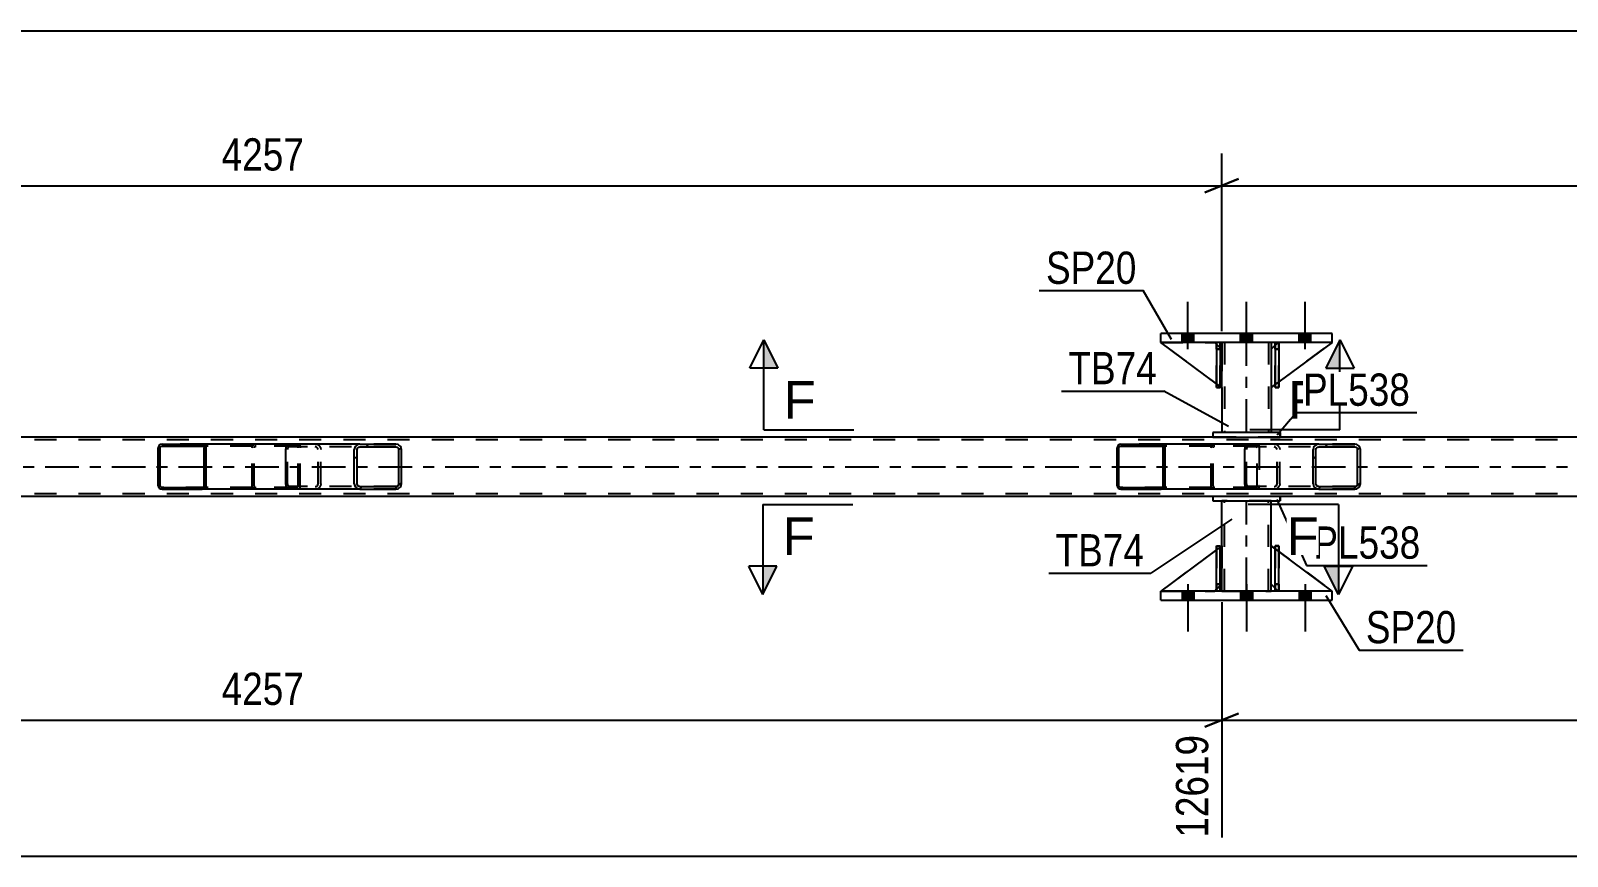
# Model space of a CAD drawing. Header units: millimetres. Extents: x 0 to 1775, y 0 to 560.
# Drawn here: x 1484.5 to 1621, y 156.7 to 230 of the extents above; entities that cross this region are included whole.
import ezdxf

# ---------------------------------------------------------------- set-up
doc = ezdxf.new("R2010")
doc.units = ezdxf.units.MM
doc.linetypes.add('DXK_LINE_DOT2', pattern=[3.9198, 1.9599, -1.9599])
doc.linetypes.add('DXK_LINE_DOT3', pattern=[5.9187, 2.979, -0.9799, 0.9799, -0.9799])
doc.styles.add('Arial', font='ARIAL.TTF', dxfattribs={"height": 0.2})
doc.styles.add('Arial Narrow', font='ARIALN.TTF', dxfattribs={"height": 0.2})

# ---------------------------------------------------------------- blocks, each defined once
blk = doc.blocks.new('Part-814185345-5215 - 5076')
at = {"color": 2, "linetype": 'Continuous'}
for p, q in [((1594.68, 180.82), (1594.68, 184.22)), ((1595.03, 183.96), (1594.68, 184.22)), ((1600.08, 180.22), (1595.35, 183.72)), ((1595.03, 180.47), (1594.68, 180.82))]:
    blk.add_line(p, q, dxfattribs=at)
at = {"color": 7, "linetype": 'DXK_LINE_DOT2'}
for p, q in [((1595.35, 183.72), (1595.03, 183.96)), ((1595.28, 180.22), (1595.03, 180.47)), ((1600.08, 180.22), (1595.28, 180.22)), ((1600.08, 180.22), (1600.08, 180.22)), ((1600.08, 180.22), (1600.08, 180.22))]:
    blk.add_line(p, q, dxfattribs=at)
blk = doc.blocks.new('Part-814185345-5119 - 5076')
at = {"color": 2, "linetype": 'Continuous'}
for p, q in [((1590.28, 202.3), (1590.28, 201.7)), ((1594.68, 202.3), (1594.68, 201.7)), ((1590.28, 198.3), (1590.28, 194.3)), ((1594.68, 198.3), (1594.68, 194.3))]:
    blk.add_line(p, q, dxfattribs=at)
at = {"color": 7, "linetype": 'DXK_LINE_DOT2'}
for p, q in [((1594.68, 202.3), (1590.28, 202.3)), ((1590.52, 202.3), (1590.52, 194.3)), ((1594.44, 202.3), (1594.44, 194.3)), ((1590.28, 201.7), (1590.28, 198.3)), ((1594.68, 201.7), (1594.68, 198.3)), ((1594.68, 194.3), (1590.28, 194.3))]:
    blk.add_line(p, q, dxfattribs=at)
at = {"color": 7, "linetype": 'DXK_LINE_DOT3'}
blk.add_line((1592.48, 194.3), (1592.48, 202.3), dxfattribs=at)
blk = doc.blocks.new('Part-814185345-5225 - 5076')
at = {"color": 2, "linetype": 'Continuous'}
for p, q in [((1584.88, 202.3), (1584.88, 203.1)), ((1600.08, 203.1), (1584.88, 203.1)), ((1600.08, 202.3), (1584.88, 202.3)), ((1600.08, 202.3), (1600.08, 203.1))]:
    blk.add_line(p, q, dxfattribs=at)
at = {"color": 7, "linetype": 'DXK_LINE_DOT2'}
for p, q in [((1584.88, 202.3), (1584.88, 203.1)), ((1600.08, 202.3), (1600.08, 203.1))]:
    blk.add_line(p, q, dxfattribs=at)
blk = doc.blocks.new('Part-814185345-5233 - 5076')
at = {"color": 2, "linetype": 'Continuous'}
for p, q in [((1595.35, 202.3), (1595.03, 202.3)), ((1595.03, 202.3), (1595.03, 198.3)), ((1595.35, 202.3), (1595.35, 202.3)), ((1595.35, 202.3), (1595.35, 198.3)), ((1595.35, 198.3), (1595.03, 198.3))]:
    blk.add_line(p, q, dxfattribs=at)
at = {"color": 7, "linetype": 'DXK_LINE_DOT2'}
for p, q in [((1595.03, 201.7), (1595.03, 202.3)), ((1595.35, 201.7), (1595.35, 202.3)), ((1595.35, 202.3), (1595.35, 202.3)), ((1595.35, 201.7), (1595.03, 201.7)), ((1595.03, 201.7), (1595.03, 198.3)), ((1595.35, 198.3), (1595.35, 201.7))]:
    blk.add_line(p, q, dxfattribs=at)
blk = doc.blocks.new('Part-814185345-5179 - 5076')
at = {"linetype": 'Continuous'}
h = blk.add_hatch(dxfattribs=at)
h.set_pattern_fill('', scale=0.7, style=0, pattern_type=0)
h.set_pattern_definition([(45, (1602.5527, 192.9664), (-1.57154, 1.57154), [])])
h.paths.add_polyline_path([(1602.59, 192.78), (1602.55, 192.97), (1602.44, 193.12), (1602.28, 193.23), (1602.09, 193.26), (1598.9, 193.26), (1598.71, 193.23), (1598.55, 193.12), (1598.44, 192.97), (1598.4, 192.78), (1598.4, 189.74), (1598.44, 189.56), (1598.55, 189.4), (1598.71, 189.3), (1598.9, 189.26), (1602.09, 189.26), (1602.28, 189.3), (1602.44, 189.4), (1602.55, 189.56), (1602.59, 189.74)])
h.paths.add_polyline_path([(1602.32, 189.65), (1602.27, 189.57), (1602.18, 189.52), (1602.09, 189.5), (1598.9, 189.5), (1598.81, 189.52), (1598.73, 189.57), (1598.67, 189.65), (1598.65, 189.74), (1598.65, 192.78), (1598.67, 192.87), (1598.73, 192.95), (1598.81, 193), (1598.9, 193.02), (1602.09, 193.02), (1602.18, 193), (1602.27, 192.95), (1602.32, 192.87), (1602.34, 192.78), (1602.34, 189.74)])
at = {"color": 2, "linetype": 'Continuous'}
for p, q in [((1592.33, 192.78), (1592.35, 192.97)), ((1592.33, 189.74), (1592.33, 192.78)), ((1592.35, 192.97), (1592.41, 193.12)), ((1592.41, 193.12), (1592.5, 193.23)), ((1592.5, 193.23), (1592.6, 193.26)), ((1598.9, 193.26), (1592.6, 193.26)), ((1598.44, 192.97), (1598.4, 192.78)), ((1598.4, 189.74), (1598.4, 192.78)), ((1598.65, 192.78), (1598.67, 192.87)), ((1598.65, 189.74), (1598.65, 192.78)), ((1598.67, 192.87), (1598.73, 192.95)), ((1598.9, 193.26), (1598.71, 193.23)), ((1598.73, 192.95), (1598.81, 193)), ((1598.81, 193), (1598.9, 193.02)), ((1598.9, 193.26), (1602.09, 193.26)), ((1598.9, 193.02), (1602.09, 193.02)), ((1602.28, 193.23), (1602.09, 193.26)), ((1602.09, 193.02), (1602.18, 193)), ((1602.18, 193), (1602.27, 192.95)), ((1602.27, 192.95), (1602.32, 192.87)), ((1602.32, 192.87), (1602.34, 192.78)), ((1602.34, 189.74), (1602.34, 192.78)), ((1602.59, 192.78), (1602.55, 192.97)), ((1602.59, 189.74), (1602.59, 192.78)), ((1592.35, 189.56), (1592.33, 189.74)), ((1598.4, 189.74), (1598.44, 189.56)), ((1598.67, 189.65), (1598.65, 189.74)), ((1598.73, 189.57), (1598.67, 189.65)), ((1602.32, 189.65), (1602.27, 189.57)), ((1602.34, 189.74), (1602.32, 189.65)), ((1602.55, 189.56), (1602.59, 189.74)), ((1592.41, 189.4), (1592.35, 189.56)), ((1592.5, 189.3), (1592.41, 189.4)), ((1592.6, 189.26), (1592.5, 189.3)), ((1598.9, 189.26), (1592.6, 189.26)), ((1598.71, 189.3), (1598.9, 189.26)), ((1598.81, 189.52), (1598.73, 189.57)), ((1598.9, 189.5), (1598.81, 189.52)), ((1598.9, 189.5), (1602.09, 189.5)), ((1598.9, 189.26), (1602.09, 189.26)), ((1602.18, 189.52), (1602.09, 189.5)), ((1602.09, 189.26), (1602.28, 189.3)), ((1602.27, 189.57), (1602.18, 189.52))]:
    blk.add_line(p, q, dxfattribs=at)
at = {"color": 7, "linetype": 'DXK_LINE_DOT2'}
for p, q in [((1592.48, 192.87), (1592.47, 192.78)), ((1592.47, 189.74), (1592.47, 192.78)), ((1592.51, 192.95), (1592.48, 192.87)), ((1592.55, 193), (1592.51, 192.95)), ((1592.6, 193.02), (1592.55, 193)), ((1602.09, 193.02), (1592.6, 193.02)), ((1593.6, 193.02), (1593.6, 193.26)), ((1594.94, 193.26), (1595.13, 193.23)), ((1595.03, 193), (1594.94, 193.02)), ((1595.12, 192.95), (1595.03, 193)), ((1595.17, 192.87), (1595.12, 192.95)), ((1595.19, 192.78), (1595.17, 192.87)), ((1595.19, 189.74), (1595.19, 192.78)), ((1595.4, 192.97), (1595.44, 192.78)), ((1595.44, 189.74), (1595.44, 192.78)), ((1602.09, 193.26), (1598.9, 193.26)), ((1592.47, 189.74), (1592.48, 189.65)), ((1592.48, 189.65), (1592.51, 189.57)), ((1595.12, 189.57), (1595.17, 189.65)), ((1595.17, 189.65), (1595.19, 189.74)), ((1595.44, 189.74), (1595.4, 189.56)), ((1592.51, 189.57), (1592.55, 189.52)), ((1592.55, 189.52), (1592.6, 189.5)), ((1602.09, 189.5), (1592.6, 189.5)), ((1593.6, 189.26), (1593.6, 189.5)), ((1594.94, 189.5), (1595.03, 189.52)), ((1595.13, 189.3), (1594.94, 189.26)), ((1595.03, 189.52), (1595.12, 189.57)), ((1602.09, 189.26), (1598.9, 189.26))]:
    blk.add_line(p, q, dxfattribs=at)
for centre, start, end in [((1594.95, 192.77), 23.8494, 68.8059), ((1594.95, 189.76), 291.1941, 336.1506)]:
    blk.add_arc(centre, 0.492, start, end, dxfattribs=at)
at = {"color": 2, "linetype": 'Continuous'}
for centre, start, end in [((1598.89, 192.77), 111.1941, 156.1506), ((1602.1, 192.77), 23.8494, 68.8059), ((1598.89, 189.76), 203.8494, 248.8059), ((1602.1, 189.76), 291.1941, 336.1506)]:
    blk.add_arc(centre, 0.492, start, end, dxfattribs=at)
blk = doc.blocks.new('Part-814185345-5246 - 5076')
at = {"color": 2, "linetype": 'Continuous'}
for p, q in [((1589.48, 193.9), (1425.21, 193.9)), ((1686.73, 193.9), (1595.48, 193.9)), ((1589.48, 188.62), (1425.21, 188.62)), ((1686.73, 188.62), (1595.48, 188.62))]:
    blk.add_line(p, q, dxfattribs=at)
at = {"color": 7, "linetype": 'DXK_LINE_DOT2'}
for p, q in [((1595.48, 193.9), (1589.48, 193.9)), ((1686.73, 193.66), (1112.95, 193.66)), ((1686.73, 188.86), (1112.95, 188.86)), ((1595.48, 188.62), (1589.48, 188.62))]:
    blk.add_line(p, q, dxfattribs=at)
at = {"color": 7, "linetype": 'DXK_LINE_DOT3'}
blk.add_line((1112.95, 191.26), (1686.73, 191.26), dxfattribs=at)
blk = doc.blocks.new('Part-814185345-5202 - 5076')
at = {"color": 7, "linetype": 'DXK_LINE_DOT2'}
for p, q in [((1595.28, 202.3), (1594.68, 201.7)), ((1594.68, 198.3), (1600.08, 202.3)), ((1600.08, 202.3), (1595.28, 202.3)), ((1594.68, 201.7), (1594.68, 198.3))]:
    blk.add_line(p, q, dxfattribs=at)
blk = doc.blocks.new('Part-814185345-5205 - 5076')
at = {"color": 2, "linetype": 'Continuous'}
for p, q in [((1595.03, 202.06), (1594.68, 201.7)), ((1600.08, 202.3), (1595.35, 198.8)), ((1594.68, 201.7), (1594.68, 198.3)), ((1595.03, 198.56), (1594.68, 198.3))]:
    blk.add_line(p, q, dxfattribs=at)
at = {"color": 7, "linetype": 'DXK_LINE_DOT2'}
for p, q in [((1595.28, 202.3), (1595.03, 202.06)), ((1600.08, 202.3), (1595.28, 202.3)), ((1595.35, 198.8), (1595.03, 198.56))]:
    blk.add_line(p, q, dxfattribs=at)
blk = doc.blocks.new('Part-814185345-5207 - 5076')
at = {"linetype": 'Continuous'}
h = blk.add_hatch(dxfattribs=at)
h.set_pattern_fill('', scale=0.7, style=0, pattern_type=0)
h.set_pattern_definition([(45, (1517.4185, 192.9664), (-1.57154, 1.57154), [])])
h.paths.add_polyline_path([(1517.46, 192.78), (1517.42, 192.97), (1517.31, 193.12), (1517.15, 193.23), (1516.95, 193.26), (1513.77, 193.26), (1513.58, 193.23), (1513.41, 193.12), (1513.31, 192.97), (1513.27, 192.78), (1513.27, 189.74), (1513.31, 189.56), (1513.41, 189.4), (1513.58, 189.3), (1513.77, 189.26), (1516.95, 189.26), (1517.15, 189.3), (1517.31, 189.4), (1517.42, 189.56), (1517.46, 189.74)])
h.paths.add_polyline_path([(1517.19, 189.65), (1517.13, 189.57), (1517.05, 189.52), (1516.95, 189.5), (1513.77, 189.5), (1513.67, 189.52), (1513.59, 189.57), (1513.54, 189.65), (1513.52, 189.74), (1513.52, 192.78), (1513.54, 192.87), (1513.59, 192.95), (1513.67, 193), (1513.77, 193.02), (1516.95, 193.02), (1517.05, 193), (1517.13, 192.95), (1517.19, 192.87), (1517.21, 192.78), (1517.21, 189.74)])
at = {"color": 2, "linetype": 'Continuous'}
for p, q in [((1507.2, 192.78), (1507.22, 192.97)), ((1507.2, 189.74), (1507.2, 192.78)), ((1507.22, 192.97), (1507.28, 193.12)), ((1507.28, 193.12), (1507.37, 193.23)), ((1507.37, 193.23), (1507.47, 193.26)), ((1513.77, 193.26), (1507.47, 193.26)), ((1513.31, 192.97), (1513.27, 192.78)), ((1513.27, 189.74), (1513.27, 192.78)), ((1513.52, 192.78), (1513.54, 192.87)), ((1513.52, 189.74), (1513.52, 192.78)), ((1513.54, 192.87), (1513.59, 192.95)), ((1513.77, 193.26), (1513.58, 193.23)), ((1513.59, 192.95), (1513.67, 193)), ((1513.67, 193), (1513.77, 193.02)), ((1513.77, 193.26), (1516.95, 193.26)), ((1513.77, 193.02), (1516.95, 193.02)), ((1517.15, 193.23), (1516.95, 193.26)), ((1516.95, 193.02), (1517.05, 193)), ((1517.05, 193), (1517.13, 192.95)), ((1517.13, 192.95), (1517.19, 192.87)), ((1517.19, 192.87), (1517.21, 192.78)), ((1517.21, 189.74), (1517.21, 192.78)), ((1517.46, 192.78), (1517.42, 192.97)), ((1517.46, 189.74), (1517.46, 192.78)), ((1507.22, 189.56), (1507.2, 189.74)), ((1513.27, 189.74), (1513.31, 189.56)), ((1513.54, 189.65), (1513.52, 189.74)), ((1513.59, 189.57), (1513.54, 189.65)), ((1517.19, 189.65), (1517.13, 189.57)), ((1517.21, 189.74), (1517.19, 189.65)), ((1517.42, 189.56), (1517.46, 189.74)), ((1507.28, 189.4), (1507.22, 189.56)), ((1507.37, 189.3), (1507.28, 189.4)), ((1507.47, 189.26), (1507.37, 189.3)), ((1513.77, 189.26), (1507.47, 189.26)), ((1513.58, 189.3), (1513.77, 189.26)), ((1513.67, 189.52), (1513.59, 189.57)), ((1513.77, 189.5), (1513.67, 189.52)), ((1513.77, 189.5), (1516.95, 189.5)), ((1513.77, 189.26), (1516.95, 189.26)), ((1517.05, 189.52), (1516.95, 189.5)), ((1516.95, 189.26), (1517.15, 189.3)), ((1517.13, 189.57), (1517.05, 189.52))]:
    blk.add_line(p, q, dxfattribs=at)
at = {"color": 7, "linetype": 'DXK_LINE_DOT2'}
for p, q in [((1507.34, 192.87), (1507.33, 192.78)), ((1507.33, 189.74), (1507.33, 192.78)), ((1507.37, 192.95), (1507.34, 192.87)), ((1507.42, 193), (1507.37, 192.95)), ((1507.47, 193.02), (1507.42, 193)), ((1516.95, 193.02), (1507.47, 193.02)), ((1508.46, 193.02), (1508.46, 193.26)), ((1509.8, 193.26), (1510, 193.23)), ((1509.9, 193), (1509.8, 193.02)), ((1509.98, 192.95), (1509.9, 193)), ((1510.04, 192.87), (1509.98, 192.95)), ((1510.06, 192.78), (1510.04, 192.87)), ((1510.06, 189.74), (1510.06, 192.78)), ((1510.27, 192.97), (1510.31, 192.78)), ((1510.31, 189.74), (1510.31, 192.78)), ((1516.95, 193.26), (1513.77, 193.26)), ((1507.33, 189.74), (1507.34, 189.65)), ((1507.34, 189.65), (1507.37, 189.57)), ((1509.98, 189.57), (1510.04, 189.65)), ((1510.04, 189.65), (1510.06, 189.74)), ((1510.31, 189.74), (1510.27, 189.56)), ((1507.37, 189.57), (1507.42, 189.52)), ((1507.42, 189.52), (1507.47, 189.5)), ((1516.95, 189.5), (1507.47, 189.5)), ((1508.46, 189.26), (1508.46, 189.5)), ((1509.8, 189.5), (1509.9, 189.52)), ((1510, 189.3), (1509.8, 189.26)), ((1509.9, 189.52), (1509.98, 189.57)), ((1516.95, 189.26), (1513.77, 189.26))]:
    blk.add_line(p, q, dxfattribs=at)
for centre, start, end in [((1509.82, 192.77), 23.8494, 68.8059), ((1509.82, 189.76), 291.1941, 336.1506)]:
    blk.add_arc(centre, 0.492, start, end, dxfattribs=at)
at = {"color": 2, "linetype": 'Continuous'}
for centre, start, end in [((1513.76, 192.77), 111.1941, 156.1506), ((1516.97, 192.77), 23.8494, 68.8059), ((1513.76, 189.76), 203.8494, 248.8059), ((1516.97, 189.76), 291.1941, 336.1506)]:
    blk.add_arc(centre, 0.492, start, end, dxfattribs=at)
blk = doc.blocks.new('Part-814185345-5208 - 5076')
at = {"linetype": 'Continuous'}
h = blk.add_hatch(dxfattribs=at)
h.set_pattern_fill('', scale=0.7, style=0, pattern_type=0)
h.set_pattern_definition([(45, (1500.0865, 193.0652), (-1.57154, 1.57154), [])])
h.paths.add_polyline_path([(1500.11, 192.94), (1500.09, 193.07), (1500.01, 193.17), (1499.9, 193.24), (1499.77, 193.26), (1496.2, 193.26), (1496.07, 193.24), (1495.96, 193.17), (1495.88, 193.07), (1495.86, 192.94), (1495.86, 189.58), (1495.88, 189.46), (1495.96, 189.36), (1496.07, 189.29), (1496.2, 189.26), (1499.77, 189.26), (1499.9, 189.29), (1500.01, 189.36), (1500.09, 189.46), (1500.11, 189.58)])
h.paths.add_polyline_path([(1499.93, 189.52), (1499.89, 189.47), (1499.84, 189.43), (1499.77, 189.42), (1496.2, 189.42), (1496.13, 189.43), (1496.08, 189.47), (1496.04, 189.52), (1496.03, 189.58), (1496.03, 192.94), (1496.04, 193), (1496.08, 193.06), (1496.13, 193.09), (1496.2, 193.1), (1499.77, 193.1), (1499.84, 193.09), (1499.89, 193.06), (1499.93, 193), (1499.94, 192.94), (1499.94, 189.58)])
at = {"color": 2, "linetype": 'Continuous'}
for p, q in [((1495.88, 193.07), (1495.86, 192.94)), ((1495.86, 189.58), (1495.86, 192.94)), ((1496.03, 192.94), (1496.04, 193)), ((1496.03, 189.58), (1496.03, 192.94)), ((1496.04, 193), (1496.08, 193.06)), ((1496.2, 193.26), (1496.07, 193.24)), ((1496.08, 193.06), (1496.13, 193.09)), ((1496.13, 193.09), (1496.2, 193.1)), ((1496.2, 193.26), (1499.77, 193.26)), ((1496.2, 193.1), (1499.77, 193.1)), ((1507.47, 193.26), (1499.77, 193.26)), ((1499.9, 193.24), (1499.77, 193.26)), ((1499.77, 193.1), (1499.84, 193.09)), ((1499.84, 193.09), (1499.89, 193.06)), ((1499.89, 193.06), (1499.93, 193)), ((1499.93, 193), (1499.94, 192.94)), ((1499.94, 189.58), (1499.94, 192.94)), ((1500.11, 192.94), (1500.09, 193.07)), ((1500.11, 189.58), (1500.11, 192.94)), ((1495.86, 189.58), (1495.88, 189.46)), ((1496.04, 189.52), (1496.03, 189.58)), ((1496.08, 189.47), (1496.04, 189.52)), ((1496.07, 189.29), (1496.2, 189.26)), ((1496.13, 189.43), (1496.08, 189.47)), ((1496.2, 189.42), (1496.13, 189.43)), ((1496.2, 189.42), (1499.77, 189.42)), ((1496.2, 189.26), (1499.77, 189.26)), ((1499.84, 189.43), (1499.77, 189.42)), ((1499.77, 189.26), (1499.9, 189.29)), ((1507.47, 189.26), (1499.77, 189.26)), ((1499.89, 189.47), (1499.84, 189.43)), ((1499.93, 189.52), (1499.89, 189.47)), ((1499.94, 189.58), (1499.93, 189.52)), ((1500.09, 189.46), (1500.11, 189.58))]:
    blk.add_line(p, q, dxfattribs=at)
at = {"color": 7, "linetype": 'DXK_LINE_DOT2'}
for p, q in [((1499.77, 193.26), (1496.2, 193.26)), ((1508.12, 193.1), (1496.2, 193.1)), ((1504.21, 192.94), (1504.23, 193.07)), ((1504.21, 189.58), (1504.21, 192.94)), ((1504.39, 193), (1504.38, 192.94)), ((1504.38, 189.58), (1504.38, 192.94)), ((1504.43, 193.06), (1504.39, 193)), ((1504.42, 193.24), (1504.55, 193.26)), ((1504.43, 193.06), (1504.44, 193.07)), ((1504.44, 193.07), (1504.48, 193.09)), ((1504.48, 193.09), (1504.55, 193.1)), ((1508.12, 193.26), (1507.47, 193.26)), ((1508.12, 193.26), (1508.25, 193.24)), ((1508.19, 193.09), (1508.12, 193.1)), ((1508.24, 193.06), (1508.19, 193.09)), ((1508.28, 193), (1508.24, 193.06)), ((1508.29, 192.94), (1508.28, 193)), ((1508.29, 189.58), (1508.29, 192.94)), ((1508.44, 193.07), (1508.46, 192.97)), ((1508.46, 192.97), (1508.46, 192.94)), ((1508.46, 189.58), (1508.46, 192.94)), ((1508.12, 189.42), (1496.2, 189.42)), ((1499.77, 189.26), (1496.2, 189.26)), ((1504.23, 189.46), (1504.21, 189.58)), ((1504.38, 189.58), (1504.39, 189.52)), ((1504.39, 189.52), (1504.43, 189.47)), ((1504.55, 189.26), (1504.42, 189.29)), ((1504.43, 189.47), (1504.44, 189.46)), ((1504.44, 189.46), (1504.48, 189.43)), ((1504.48, 189.43), (1504.55, 189.42)), ((1508.12, 189.26), (1507.47, 189.26)), ((1508.12, 189.42), (1508.19, 189.43)), ((1508.25, 189.29), (1508.12, 189.26)), ((1508.19, 189.43), (1508.24, 189.47)), ((1508.24, 189.47), (1508.28, 189.52)), ((1508.28, 189.52), (1508.29, 189.58)), ((1508.46, 189.58), (1508.44, 189.46))]:
    blk.add_line(p, q, dxfattribs=at)
at = {"color": 2, "linetype": 'Continuous'}
for centre, start, end in [((1496.18, 192.93), 110.7583, 155.68), ((1499.78, 192.93), 24.32, 69.2417), ((1496.18, 189.6), 204.32, 249.2417), ((1499.78, 189.6), 290.7583, 335.68)]:
    blk.add_arc(centre, 0.331, start, end, dxfattribs=at)
at = {"color": 7, "linetype": 'DXK_LINE_DOT2'}
for centre, start, end in [((1504.53, 192.93), 110.7583, 155.68), ((1508.13, 192.93), 24.32, 69.2417), ((1504.53, 189.6), 204.32, 249.2417)]:
    blk.add_arc(centre, 0.331, start, end, dxfattribs=at)
blk = doc.blocks.new('Part-814185345-5220 - 5076')
at = {"color": 2, "linetype": 'Continuous'}
for p, q in [((1584.88, 179.42), (1584.88, 180.22)), ((1600.08, 180.22), (1584.88, 180.22)), ((1600.08, 179.42), (1600.08, 180.22)), ((1584.88, 179.42), (1600.08, 179.42))]:
    blk.add_line(p, q, dxfattribs=at)
at = {"color": 7, "linetype": 'DXK_LINE_DOT2'}
for p, q in [((1584.88, 179.42), (1584.88, 180.22)), ((1600.08, 179.42), (1600.08, 180.22))]:
    blk.add_line(p, q, dxfattribs=at)
blk = doc.blocks.new('Part-814185345-5236 - 5076')
at = {"color": 7, "linetype": 'DXK_LINE_DOT2'}
for p, q in [((1590.28, 198.3), (1584.88, 202.3)), ((1584.88, 202.3), (1589.68, 202.3)), ((1589.68, 202.3), (1590.28, 201.7)), ((1590.28, 201.7), (1589.68, 202.3)), ((1590.28, 201.7), (1590.28, 198.3)), ((1590.28, 201.7), (1590.28, 201.7)), ((1590.28, 201.7), (1590.28, 198.3))]:
    blk.add_line(p, q, dxfattribs=at)
blk = doc.blocks.new('Part-814185345-5239 - 5076')
at = {"color": 2, "linetype": 'Continuous'}
for p, q in [((1589.83, 198.63), (1584.88, 202.3)), ((1589.83, 202.15), (1589.68, 202.3)), ((1590.28, 201.7), (1590.15, 201.83)), ((1590.28, 201.7), (1590.28, 201.7)), ((1590.28, 198.3), (1590.28, 201.7)), ((1590.15, 198.4), (1590.28, 198.3)), ((1590.28, 198.3), (1590.28, 198.3))]:
    blk.add_line(p, q, dxfattribs=at)
at = {"color": 7, "linetype": 'DXK_LINE_DOT2'}
for p, q in [((1589.68, 202.3), (1584.88, 202.3)), ((1589.68, 202.3), (1590.28, 201.7)), ((1590.15, 201.83), (1589.83, 202.15)), ((1590.28, 201.7), (1590.28, 198.3)), ((1590.15, 198.4), (1589.83, 198.63))]:
    blk.add_line(p, q, dxfattribs=at)
blk = doc.blocks.new('Part-814185345-5278 - 5076')
at = {"color": 7, "linetype": 'DXK_LINE_DOT2'}
for p, q in [((1589.83, 184.22), (1590.15, 184.22)), ((1589.83, 180.82), (1589.83, 184.22)), ((1589.83, 184.22), (1589.83, 180.22)), ((1590.15, 184.22), (1590.15, 180.82)), ((1590.15, 180.22), (1590.15, 184.13)), ((1590.15, 180.82), (1589.83, 180.82)), ((1589.83, 180.22), (1589.83, 180.82)), ((1590.15, 180.22), (1589.83, 180.22)), ((1590.15, 180.82), (1590.15, 180.22)), ((1590.15, 180.22), (1590.15, 180.22))]:
    blk.add_line(p, q, dxfattribs=at)
blk = doc.blocks.new('Bolt-814185345-5308 - 5076')
at = {"linetype": 'Continuous'}
for points in [[(1587.8, 180.22), (1586.76, 180.22), (1586.76, 179.42), (1587.8, 179.42)], [(1587.8, 180.22), (1586.76, 180.22), (1586.76, 179.42), (1587.8, 179.42)], [(1587.8, 180.22), (1586.76, 180.22), (1586.76, 179.42), (1587.8, 179.42)], [(1593, 180.22), (1591.96, 180.22), (1591.96, 179.42), (1593, 179.42)], [(1593, 180.22), (1591.96, 180.22), (1591.96, 179.42), (1593, 179.42)], [(1598.2, 180.22), (1597.16, 180.22), (1597.16, 179.42), (1598.2, 179.42)], [(1598.2, 180.22), (1597.16, 180.22), (1597.16, 179.42), (1598.2, 179.42)], [(1598.2, 180.22), (1597.16, 180.22), (1597.16, 179.42), (1598.2, 179.42)]]:
    blk.add_hatch(color=1, dxfattribs=at).paths.add_polyline_path(points)
at = {"color": 1, "linetype": 'Continuous'}
for p, q in [((1586.76, 180.22), (1586.76, 179.42)), ((1586.76, 180.22), (1586.76, 179.42)), ((1586.76, 180.22), (1586.76, 179.42)), ((1587.28, 180.82), (1587.28, 176.62)), ((1587.28, 180.82), (1587.28, 176.62)), ((1587.28, 180.82), (1587.28, 176.62)), ((1587.8, 180.22), (1587.8, 179.42)), ((1587.8, 180.22), (1587.8, 179.42)), ((1587.8, 180.22), (1587.8, 179.42)), ((1591.96, 180.22), (1591.96, 179.42)), ((1591.96, 180.22), (1591.96, 179.42)), ((1592.48, 180.82), (1592.48, 176.62)), ((1592.48, 180.82), (1592.48, 176.62)), ((1593, 180.22), (1593, 179.42)), ((1593, 180.22), (1593, 179.42)), ((1597.16, 180.22), (1597.16, 179.42)), ((1597.16, 180.22), (1597.16, 179.42)), ((1597.16, 180.22), (1597.16, 179.42)), ((1597.68, 180.82), (1597.68, 176.62)), ((1597.68, 180.82), (1597.68, 176.62)), ((1597.68, 180.82), (1597.68, 176.62)), ((1598.2, 180.22), (1598.2, 179.42)), ((1598.2, 180.22), (1598.2, 179.42)), ((1598.2, 180.22), (1598.2, 179.42))]:
    blk.add_line(p, q, dxfattribs=at)
blk = doc.blocks.new('Bolt-814185345-5309 - 5076')
at = {"linetype": 'Continuous'}
for points in [[(1586.76, 202.3), (1587.8, 202.3), (1587.8, 203.1), (1586.76, 203.1)], [(1586.76, 202.3), (1587.8, 202.3), (1587.8, 203.1), (1586.76, 203.1)], [(1586.76, 202.3), (1587.8, 202.3), (1587.8, 203.1), (1586.76, 203.1)], [(1591.96, 202.3), (1593, 202.3), (1593, 203.1), (1591.96, 203.1)], [(1591.96, 202.3), (1593, 202.3), (1593, 203.1), (1591.96, 203.1)], [(1597.16, 202.3), (1598.2, 202.3), (1598.2, 203.1), (1597.16, 203.1)], [(1597.16, 202.3), (1598.2, 202.3), (1598.2, 203.1), (1597.16, 203.1)], [(1597.16, 202.3), (1598.2, 202.3), (1598.2, 203.1), (1597.16, 203.1)]]:
    blk.add_hatch(color=1, dxfattribs=at).paths.add_polyline_path(points)
at = {"color": 1, "linetype": 'Continuous'}
for p, q in [((1587.28, 201.7), (1587.28, 205.9)), ((1587.28, 201.7), (1587.28, 205.9)), ((1587.28, 201.7), (1587.28, 205.9)), ((1592.48, 201.7), (1592.48, 205.9)), ((1592.48, 201.7), (1592.48, 205.9)), ((1597.68, 201.7), (1597.68, 205.9)), ((1597.68, 201.7), (1597.68, 205.9)), ((1597.68, 201.7), (1597.68, 205.9)), ((1586.76, 202.3), (1586.76, 203.1)), ((1586.76, 202.3), (1586.76, 203.1)), ((1586.76, 202.3), (1586.76, 203.1)), ((1587.8, 202.3), (1587.8, 203.1)), ((1587.8, 202.3), (1587.8, 203.1)), ((1587.8, 202.3), (1587.8, 203.1)), ((1591.96, 202.3), (1591.96, 203.1)), ((1591.96, 202.3), (1591.96, 203.1)), ((1593, 202.3), (1593, 203.1)), ((1593, 202.3), (1593, 203.1)), ((1597.16, 202.3), (1597.16, 203.1)), ((1597.16, 202.3), (1597.16, 203.1)), ((1597.16, 202.3), (1597.16, 203.1)), ((1598.2, 202.3), (1598.2, 203.1)), ((1598.2, 202.3), (1598.2, 203.1)), ((1598.2, 202.3), (1598.2, 203.1))]:
    blk.add_line(p, q, dxfattribs=at)
blk = doc.blocks.new('Part-814185345-5311 - 5076')
at = {"color": 7, "linetype": 'DXK_LINE_DOT2'}
for p, q in [((1595.35, 184.22), (1595.03, 184.22)), ((1595.03, 180.82), (1595.03, 184.22)), ((1595.03, 184.22), (1595.03, 180.22)), ((1595.35, 184.22), (1595.35, 180.82)), ((1595.35, 180.22), (1595.35, 184.22)), ((1595.35, 180.82), (1595.03, 180.82)), ((1595.03, 180.22), (1595.03, 180.82)), ((1595.35, 180.22), (1595.03, 180.22)), ((1595.35, 180.82), (1595.35, 180.22)), ((1595.35, 180.22), (1595.35, 180.22))]:
    blk.add_line(p, q, dxfattribs=at)
blk = doc.blocks.new('Part-814185345-5312 - 5076')
at = {"color": 2, "linetype": 'Continuous'}
for p, q in [((1589.83, 180.22), (1589.83, 184.22)), ((1589.83, 184.22), (1590.15, 184.22)), ((1590.15, 180.22), (1590.15, 184.22)), ((1589.83, 180.22), (1589.83, 180.22)), ((1590.15, 180.22), (1589.83, 180.22))]:
    blk.add_line(p, q, dxfattribs=at)
at = {"color": 7, "linetype": 'DXK_LINE_DOT2'}
for p, q in [((1589.83, 184.22), (1589.83, 180.82)), ((1590.15, 180.82), (1590.15, 184.22)), ((1589.83, 180.82), (1589.83, 180.22)), ((1589.83, 180.82), (1590.15, 180.82)), ((1590.15, 180.22), (1590.15, 180.82)), ((1590.15, 180.22), (1590.15, 180.22))]:
    blk.add_line(p, q, dxfattribs=at)
blk = doc.blocks.new('Part-814185345-5313 - 5076')
at = {"color": 2, "linetype": 'Continuous'}
for p, q in [((1595.03, 180.22), (1595.03, 184.22)), ((1595.03, 184.22), (1595.35, 184.22)), ((1595.35, 180.22), (1595.35, 184.22)), ((1595.03, 180.22), (1595.03, 180.22)), ((1595.35, 180.22), (1595.03, 180.22))]:
    blk.add_line(p, q, dxfattribs=at)
at = {"color": 7, "linetype": 'DXK_LINE_DOT2'}
for p, q in [((1595.03, 184.22), (1595.03, 180.82)), ((1595.35, 180.82), (1595.35, 184.22)), ((1595.03, 180.82), (1595.03, 180.22)), ((1595.03, 180.82), (1595.35, 180.82)), ((1595.35, 180.22), (1595.35, 180.82)), ((1595.35, 180.22), (1595.35, 180.22))]:
    blk.add_line(p, q, dxfattribs=at)
blk = doc.blocks.new('Part-814185345-5318 - 5076')
at = {"color": 2, "linetype": 'Continuous'}
for p, q in [((1590.28, 184.22), (1590.28, 188.22)), ((1594.68, 184.22), (1594.68, 188.22)), ((1590.28, 180.22), (1590.28, 180.82)), ((1594.68, 180.22), (1594.68, 180.82))]:
    blk.add_line(p, q, dxfattribs=at)
at = {"color": 7, "linetype": 'DXK_LINE_DOT2'}
for p, q in [((1594.68, 188.22), (1590.28, 188.22)), ((1590.52, 180.22), (1590.52, 188.22)), ((1594.44, 180.22), (1594.44, 188.22)), ((1590.28, 180.82), (1590.28, 184.22)), ((1594.68, 180.82), (1594.68, 184.22)), ((1590.28, 180.22), (1594.68, 180.22))]:
    blk.add_line(p, q, dxfattribs=at)
at = {"color": 7, "linetype": 'DXK_LINE_DOT3'}
blk.add_line((1592.48, 180.22), (1592.48, 188.22), dxfattribs=at)
blk = doc.blocks.new('Part-814185345-5319 - 5076')
at = {"color": 7, "linetype": 'DXK_LINE_DOT2'}
for p, q in [((1589.83, 201.7), (1589.83, 202.3)), ((1589.83, 202.3), (1589.83, 202.3)), ((1589.83, 202.3), (1589.83, 198.3)), ((1590.15, 202.3), (1589.83, 202.3)), ((1590.15, 201.7), (1590.15, 202.3)), ((1590.15, 198.3), (1590.15, 202.3)), ((1589.83, 198.3), (1589.83, 201.7)), ((1589.83, 201.7), (1590.15, 201.7)), ((1590.15, 201.7), (1590.15, 198.3)), ((1589.83, 198.3), (1590.15, 198.3))]:
    blk.add_line(p, q, dxfattribs=at)
blk = doc.blocks.new('Part-814185345-5334 - 5076')
at = {"color": 7, "linetype": 'DXK_LINE_DOT2'}
for p, q in [((1590.28, 184.22), (1584.88, 180.22)), ((1590.28, 180.82), (1590.28, 184.22)), ((1590.28, 184.22), (1590.28, 180.82)), ((1584.88, 180.22), (1589.68, 180.22)), ((1589.68, 180.22), (1590.28, 180.82)), ((1590.28, 180.82), (1589.68, 180.22)), ((1590.28, 180.82), (1590.28, 180.82))]:
    blk.add_line(p, q, dxfattribs=at)
blk = doc.blocks.new('Part-814185345-5337 - 5076')
at = {"color": 2, "linetype": 'Continuous'}
for p, q in [((1590.28, 184.22), (1590.15, 184.13)), ((1590.28, 180.82), (1590.28, 184.22)), ((1589.83, 183.89), (1584.88, 180.22)), ((1589.83, 180.38), (1589.68, 180.22)), ((1590.28, 180.82), (1590.15, 180.7)), ((1590.28, 180.82), (1590.28, 180.82))]:
    blk.add_line(p, q, dxfattribs=at)
at = {"color": 7, "linetype": 'DXK_LINE_DOT2'}
for p, q in [((1590.28, 180.82), (1590.28, 184.22)), ((1590.15, 184.13), (1589.83, 183.89)), ((1584.88, 180.22), (1589.68, 180.22)), ((1590.28, 180.82), (1589.68, 180.22)), ((1590.15, 180.7), (1589.83, 180.38))]:
    blk.add_line(p, q, dxfattribs=at)
blk = doc.blocks.new('Part-814185345-5338 - 5076')
at = {"linetype": 'Continuous'}
h = blk.add_hatch(dxfattribs=at)
h.set_pattern_fill('', scale=0.7, style=0, pattern_type=0)
h.set_pattern_definition([(45, (1585.2207, 193.0652), (-1.57154, 1.57154), [])])
h.paths.add_polyline_path([(1585.25, 192.94), (1585.22, 193.07), (1585.15, 193.17), (1585.04, 193.24), (1584.91, 193.26), (1581.33, 193.26), (1581.2, 193.24), (1581.09, 193.17), (1581.02, 193.07), (1580.99, 192.94), (1580.99, 189.58), (1581.02, 189.46), (1581.09, 189.36), (1581.2, 189.29), (1581.33, 189.26), (1584.91, 189.26), (1585.04, 189.29), (1585.15, 189.36), (1585.22, 189.46), (1585.25, 189.58)])
h.paths.add_polyline_path([(1585.06, 189.52), (1585.03, 189.47), (1584.97, 189.43), (1584.91, 189.42), (1581.33, 189.42), (1581.27, 189.43), (1581.21, 189.47), (1581.17, 189.52), (1581.16, 189.58), (1581.16, 192.94), (1581.17, 193), (1581.21, 193.06), (1581.27, 193.09), (1581.33, 193.1), (1584.91, 193.1), (1584.97, 193.09), (1585.03, 193.06), (1585.06, 193), (1585.08, 192.94), (1585.08, 189.58)])
at = {"color": 2, "linetype": 'Continuous'}
for p, q in [((1581.02, 193.07), (1580.99, 192.94)), ((1580.99, 189.58), (1580.99, 192.94)), ((1581.16, 192.94), (1581.17, 193)), ((1581.16, 189.58), (1581.16, 192.94)), ((1581.17, 193), (1581.21, 193.06)), ((1581.33, 193.26), (1581.2, 193.24)), ((1581.21, 193.06), (1581.27, 193.09)), ((1581.27, 193.09), (1581.33, 193.1)), ((1581.33, 193.26), (1584.91, 193.26)), ((1581.33, 193.1), (1584.91, 193.1)), ((1592.6, 193.26), (1584.91, 193.26)), ((1585.04, 193.24), (1584.91, 193.26)), ((1584.91, 193.1), (1584.97, 193.09)), ((1584.97, 193.09), (1585.03, 193.06)), ((1585.03, 193.06), (1585.06, 193)), ((1585.06, 193), (1585.08, 192.94)), ((1585.08, 189.58), (1585.08, 192.94)), ((1585.25, 192.94), (1585.22, 193.07)), ((1585.25, 189.58), (1585.25, 192.94)), ((1580.99, 189.58), (1581.02, 189.46)), ((1581.17, 189.52), (1581.16, 189.58)), ((1581.21, 189.47), (1581.17, 189.52)), ((1581.2, 189.29), (1581.33, 189.26)), ((1581.27, 189.43), (1581.21, 189.47)), ((1581.33, 189.42), (1581.27, 189.43)), ((1581.33, 189.42), (1584.91, 189.42)), ((1581.33, 189.26), (1584.91, 189.26)), ((1584.97, 189.43), (1584.91, 189.42)), ((1584.91, 189.26), (1585.04, 189.29)), ((1592.6, 189.26), (1584.91, 189.26)), ((1585.03, 189.47), (1584.97, 189.43)), ((1585.06, 189.52), (1585.03, 189.47)), ((1585.08, 189.58), (1585.06, 189.52)), ((1585.22, 189.46), (1585.25, 189.58))]:
    blk.add_line(p, q, dxfattribs=at)
at = {"color": 7, "linetype": 'DXK_LINE_DOT2'}
for p, q in [((1584.91, 193.26), (1581.33, 193.26)), ((1593.26, 193.1), (1581.33, 193.1)), ((1589.34, 192.94), (1589.37, 193.07)), ((1589.34, 189.58), (1589.34, 192.94)), ((1589.52, 193), (1589.51, 192.94)), ((1589.51, 189.58), (1589.51, 192.94)), ((1589.56, 193.06), (1589.52, 193)), ((1589.55, 193.24), (1589.68, 193.26)), ((1589.61, 193.09), (1589.56, 193.06)), ((1589.68, 193.1), (1589.61, 193.09)), ((1593.26, 193.26), (1592.6, 193.26)), ((1593.26, 193.26), (1593.39, 193.24)), ((1593.32, 193.09), (1593.26, 193.1)), ((1593.38, 193.06), (1593.32, 193.09)), ((1593.41, 193), (1593.38, 193.06)), ((1593.43, 192.94), (1593.41, 193)), ((1593.43, 189.58), (1593.43, 192.94)), ((1593.57, 193.07), (1593.59, 192.97)), ((1593.59, 192.97), (1593.6, 192.94)), ((1593.6, 192.94), (1593.6, 189.58)), ((1593.26, 189.42), (1581.33, 189.42)), ((1584.91, 189.26), (1581.33, 189.26)), ((1589.37, 189.46), (1589.34, 189.58)), ((1589.51, 189.58), (1589.52, 189.52)), ((1589.52, 189.52), (1589.56, 189.47)), ((1589.68, 189.26), (1589.55, 189.29)), ((1589.56, 189.47), (1589.57, 189.46)), ((1589.57, 189.46), (1589.61, 189.43)), ((1589.61, 189.43), (1589.68, 189.42)), ((1593.26, 189.26), (1592.6, 189.26)), ((1593.26, 189.42), (1593.32, 189.43)), ((1593.39, 189.29), (1593.26, 189.26)), ((1593.32, 189.43), (1593.38, 189.47)), ((1593.38, 189.47), (1593.41, 189.52)), ((1593.41, 189.52), (1593.43, 189.58)), ((1593.59, 189.56), (1593.57, 189.46)), ((1593.6, 189.58), (1593.59, 189.56))]:
    blk.add_line(p, q, dxfattribs=at)
at = {"color": 2, "linetype": 'Continuous'}
for centre, start, end in [((1581.32, 192.93), 110.7583, 155.68), ((1584.92, 192.93), 24.32, 69.2417), ((1581.32, 189.6), 204.32, 249.2417), ((1584.92, 189.6), 290.7583, 335.68)]:
    blk.add_arc(centre, 0.331, start, end, dxfattribs=at)
at = {"color": 7, "linetype": 'DXK_LINE_DOT2'}
for centre, start, end in [((1589.67, 192.93), 110.7583, 155.68), ((1593.27, 192.93), 24.32, 69.2417), ((1589.67, 189.6), 204.32, 249.2417), ((1593.27, 189.6), 290.7583, 335.68)]:
    blk.add_arc(centre, 0.331, start, end, dxfattribs=at)
blk = doc.blocks.new('Part-814185345-5348 - 5076')
at = {"color": 7, "linetype": 'DXK_LINE_DOT2'}
for p, q in [((1595.03, 201.7), (1595.03, 202.3)), ((1595.03, 202.3), (1595.03, 202.3)), ((1595.03, 202.3), (1595.03, 198.3)), ((1595.35, 202.3), (1595.03, 202.3)), ((1595.35, 201.7), (1595.35, 202.3)), ((1595.35, 198.3), (1595.35, 202.3)), ((1595.03, 198.3), (1595.03, 201.7)), ((1595.03, 201.7), (1595.35, 201.7)), ((1595.35, 201.7), (1595.35, 198.3)), ((1595.03, 198.3), (1595.35, 198.3))]:
    blk.add_line(p, q, dxfattribs=at)
blk = doc.blocks.new('Part-814185345-5349 - 5076')
at = {"color": 2, "linetype": 'Continuous'}
for p, q in [((1590.15, 202.3), (1589.83, 202.3)), ((1589.83, 202.3), (1589.83, 198.3)), ((1590.15, 202.3), (1590.15, 202.3)), ((1590.15, 202.3), (1590.15, 198.3)), ((1590.15, 198.3), (1589.83, 198.3))]:
    blk.add_line(p, q, dxfattribs=at)
at = {"color": 7, "linetype": 'DXK_LINE_DOT2'}
for p, q in [((1589.83, 201.7), (1589.83, 202.3)), ((1590.15, 201.7), (1590.15, 202.3)), ((1590.15, 202.3), (1590.15, 202.3)), ((1590.15, 201.7), (1589.83, 201.7)), ((1589.83, 201.7), (1589.83, 198.3)), ((1590.15, 198.3), (1590.15, 201.7))]:
    blk.add_line(p, q, dxfattribs=at)
blk = doc.blocks.new('Part-814185345-5356 - 5076')
at = {"color": 7, "linetype": 'DXK_LINE_DOT2'}
for p, q in [((1594.68, 180.82), (1594.68, 184.22)), ((1594.68, 184.22), (1600.08, 180.22)), ((1595.28, 180.22), (1594.68, 180.82)), ((1600.08, 180.22), (1595.28, 180.22))]:
    blk.add_line(p, q, dxfattribs=at)
blk = doc.blocks.new('Part-814185345-5374 - 5076')
at = {"color": 2, "linetype": 'Continuous'}
for p, q in [((1589.48, 194.3), (1589.48, 193.9)), ((1595.48, 194.3), (1589.48, 194.3)), ((1589.48, 193.9), (1595.48, 193.9)), ((1595.48, 194.3), (1595.48, 193.9)), ((1595.48, 194.3), (1595.48, 194.3)), ((1595.48, 193.9), (1595.48, 193.9))]:
    blk.add_line(p, q, dxfattribs=at)
at = {"color": 7, "linetype": 'DXK_LINE_DOT2'}
for p, q in [((1589.48, 194.3), (1589.48, 193.9)), ((1595.48, 193.9), (1595.48, 194.3)), ((1595.48, 194.3), (1595.48, 194.3)), ((1595.48, 193.9), (1595.48, 193.9))]:
    blk.add_line(p, q, dxfattribs=at)
blk = doc.blocks.new('Part-814185345-5379 - 5076')
at = {"color": 2, "linetype": 'Continuous'}
for p, q in [((1589.48, 188.62), (1589.48, 188.22)), ((1595.48, 188.62), (1589.48, 188.62)), ((1595.48, 188.62), (1595.48, 188.22)), ((1595.48, 188.62), (1595.48, 188.62)), ((1589.48, 188.22), (1595.48, 188.22)), ((1595.48, 188.22), (1595.48, 188.22))]:
    blk.add_line(p, q, dxfattribs=at)
at = {"color": 7, "linetype": 'DXK_LINE_DOT2'}
for p, q in [((1589.48, 188.62), (1589.48, 188.22)), ((1595.48, 188.22), (1595.48, 188.62)), ((1595.48, 188.62), (1595.48, 188.62)), ((1595.48, 188.22), (1595.48, 188.22))]:
    blk.add_line(p, q, dxfattribs=at)
blk = doc.blocks.new('StraightDimension-814185345-5383 - 5076')
at = {"color": 7, "linetype": 'Continuous'}
for p, q in [((1590.28, 203.3), (1590.28, 219.08)), ((1695.35, 194.9), (1695.35, 219.08)), ((1591.78, 216.83), (1588.78, 215.63)), ((1590.28, 216.23), (1695.35, 216.23)), ((1693.85, 215.63), (1696.85, 216.83))]:
    blk.add_line(p, q, dxfattribs=at)
at = {"color": 0}
blk.add_wipeout([(1647.07, 216.98), (1647.07, 221.18), (1638.56, 221.18), (1638.56, 216.98)], dxfattribs=at)
at = {"color": 3, "style": 'Arial Narrow'}
blk.add_text('3896', height=2.863, dxfattribs=at).set_placement((1639.16, 217.58))
blk = doc.blocks.new('StraightDimension-814185345-5387 - 5076')
at = {"color": 7, "linetype": 'Continuous'}
for p, q in [((1590.28, 203.3), (1590.28, 219.08)), ((1420.01, 216.23), (1590.28, 216.23)), ((1588.78, 215.63), (1591.78, 216.83))]:
    blk.add_line(p, q, dxfattribs=at)
at = {"color": 0}
blk.add_wipeout([(1509.4, 216.98), (1509.4, 221.18), (1500.89, 221.18), (1500.89, 216.98)], dxfattribs=at)
at = {"color": 3, "style": 'Arial Narrow'}
blk.add_text('4257', height=2.863, dxfattribs=at).set_placement((1501.49, 217.58))
blk = doc.blocks.new('StraightDimension-814185345-5402 - 5076')
at = {"color": 7, "linetype": 'Continuous'}
for p, q in [((1695.99, 183.76), (1695.99, 158.31)), ((1590.28, 179.22), (1590.28, 158.31)), ((1591.78, 169.35), (1588.78, 168.15)), ((1694.49, 168.15), (1697.49, 169.35)), ((1590.28, 168.75), (1695.99, 168.75))]:
    blk.add_line(p, q, dxfattribs=at)
at = {"color": 0}
blk.add_wipeout([(1647.39, 169.5), (1647.39, 173.7), (1638.88, 173.7), (1638.88, 169.5)], dxfattribs=at)
at = {"color": 3, "style": 'Arial Narrow'}
blk.add_text('3912', height=2.863, dxfattribs=at).set_placement((1639.48, 170.1))
at = {"color": 0, "linetype": 'Continuous'}
blk.add_wipeout([(1695.39, 168.05), (1691.19, 168.05), (1691.19, 157.71), (1695.39, 157.71)], dxfattribs=at)
at = {"color": 3, "linetype": 'Continuous', "style": 'Arial Narrow'}
blk.add_text('16531', height=2.863, rotation=90.0002, dxfattribs=at).set_placement((1694.79, 158.31))
blk = doc.blocks.new('StraightDimension-814185345-5409 - 5076')
at = {"color": 7, "linetype": 'Continuous'}
for p, q in [((1590.28, 179.22), (1590.28, 158.31)), ((1588.78, 168.15), (1591.78, 169.35)), ((1420.01, 168.75), (1590.28, 168.75))]:
    blk.add_line(p, q, dxfattribs=at)
at = {"color": 0}
blk.add_wipeout([(1509.4, 169.5), (1509.4, 173.7), (1500.89, 173.7), (1500.89, 169.5)], dxfattribs=at)
at = {"color": 3, "style": 'Arial Narrow'}
blk.add_text('4257', height=2.863, dxfattribs=at).set_placement((1501.49, 170.1))
at = {"color": 0, "linetype": 'Continuous'}
blk.add_wipeout([(1589.68, 168.05), (1585.48, 168.05), (1585.48, 157.71), (1589.68, 157.71)], dxfattribs=at)
at = {"color": 3, "linetype": 'Continuous', "style": 'Arial Narrow'}
blk.add_text('12619', height=2.863, rotation=90.0002, dxfattribs=at).set_placement((1589.08, 158.31))
blk = doc.blocks.new('StraightDimension-814185345-5437 - 5076')
at = {"color": 7, "linetype": 'Continuous'}
blk.add_line((1104.33, 230), (1695.35, 230), dxfattribs=at)
blk = doc.blocks.new('StraightDimension-814185345-5480 - 5076')
at = {"color": 7, "linetype": 'Continuous'}
blk.add_line((1103.69, 156.65), (1695.35, 156.65), dxfattribs=at)
blk = doc.blocks.new('Mark-814185345-5216 - 5076')
at = {"color": 0}
blk.add_wipeout([(1611.12, 175.58), (1611.12, 178.58), (1603.08, 178.58), (1603.08, 175.58)], dxfattribs=at)
blk.add_wipeout([(1611.12, 175.58), (1611.12, 178.58), (1603.08, 178.58), (1603.08, 175.58)], dxfattribs=at)
at = {"color": 30, "linetype": 'Continuous'}
for p, q in [((1599.53, 179.81), (1602.48, 174.98)), ((1602.48, 174.98), (1611.72, 174.98))]:
    blk.add_line(p, q, dxfattribs=at)
at = {"color": 3, "style": 'Arial Narrow'}
blk.add_text('SP20', height=2.863, dxfattribs=at).set_placement((1603.08, 175.58))
blk = doc.blocks.new('Mark-814185345-5115 - 5076')
at = {"color": 0}
blk.add_wipeout([(1584.53, 198.59), (1584.53, 201.59), (1576.67, 201.59), (1576.67, 198.59)], dxfattribs=at)
blk.add_wipeout([(1584.53, 198.59), (1584.53, 201.59), (1576.67, 201.59), (1576.67, 198.59)], dxfattribs=at)
at = {"color": 30, "linetype": 'Continuous'}
for p in [(1576.07, 197.99), (1590.87, 194.85)]:
    blk.add_line(p, (1585.13, 197.99), dxfattribs=at)
at = {"color": 3, "style": 'Arial Narrow'}
blk.add_text('TB74', height=2.863, dxfattribs=at).set_placement((1576.67, 198.59))
blk = doc.blocks.new('Mark-814185345-5221 - 5076')
at = {"color": 0}
blk.add_wipeout([(1582.72, 207.51), (1582.72, 210.51), (1574.68, 210.51), (1574.68, 207.51)], dxfattribs=at)
blk.add_wipeout([(1582.72, 207.51), (1582.72, 210.51), (1574.68, 210.51), (1574.68, 207.51)], dxfattribs=at)
at = {"color": 30, "linetype": 'Continuous'}
for p in [(1574.08, 206.91), (1585.82, 202.58)]:
    blk.add_line(p, (1583.32, 206.91), dxfattribs=at)
at = {"color": 3, "style": 'Arial Narrow'}
blk.add_text('SP20', height=2.863, dxfattribs=at).set_placement((1574.68, 207.51))
blk = doc.blocks.new('SectionMark-814185345-5498 - 5076')
at = {"linetype": 'Continuous'}
for points in [[(1550.88, 200.03), (1549.63, 200.03), (1549.63, 202.53)], [(1600.78, 200.03), (1599.53, 200.03), (1600.78, 202.53)]]:
    blk.add_hatch(color=6, dxfattribs=at).paths.add_polyline_path(points)
at = {"color": 6, "linetype": 'Continuous'}
for p, q in [((1548.38, 200.03), (1549.63, 202.53)), ((1549.63, 194.53), (1549.63, 202.53)), ((1549.63, 202.53), (1550.88, 200.03)), ((1600.78, 202.53), (1599.53, 200.03)), ((1600.78, 194.53), (1600.78, 202.53)), ((1600.78, 202.53), (1602.03, 200.03)), ((1550.88, 200.03), (1548.38, 200.03)), ((1599.53, 200.03), (1602.03, 200.03)), ((1549.63, 194.53), (1557.63, 194.53)), ((1600.78, 194.53), (1592.78, 194.53))]:
    blk.add_line(p, q, dxfattribs=at)
at = {"color": 0, "linetype": 'Continuous'}
for points in [[(1554.23, 195.53), (1554.23, 199.03), (1551.38, 199.03), (1551.38, 195.53)], [(1599.03, 195.53), (1599.03, 199.03), (1596.18, 199.03), (1596.18, 195.53)]]:
    blk.add_wipeout(points, dxfattribs=at)
at = {"color": 3, "linetype": 'Continuous', "style": 'Arial'}
for p in [(1551.38, 195.53), (1596.18, 195.53)]:
    blk.add_text('F', height=3.34, dxfattribs=at).set_placement(p)
blk = doc.blocks.new('Mark-814185345-5314 - 5076')
at = {"color": 0}
blk.add_wipeout([(1583.39, 182.41), (1583.39, 185.41), (1575.53, 185.41), (1575.53, 182.41)], dxfattribs=at)
blk.add_wipeout([(1583.39, 182.41), (1583.39, 185.41), (1575.53, 185.41), (1575.53, 182.41)], dxfattribs=at)
at = {"color": 30, "linetype": 'Continuous'}
for p in [(1591.17, 186.61), (1574.93, 181.81)]:
    blk.add_line(p, (1583.99, 181.81), dxfattribs=at)
at = {"color": 3, "style": 'Arial Narrow'}
blk.add_text('TB74', height=2.863, dxfattribs=at).set_placement((1575.53, 182.41))
blk = doc.blocks.new('Mark-814185345-5370 - 5076')
at = {"color": 0}
blk.add_wipeout([(1607.01, 196.68), (1607.01, 199.68), (1597.5, 199.68), (1597.5, 196.68)], dxfattribs=at)
blk.add_wipeout([(1607.01, 196.68), (1607.01, 199.68), (1597.5, 199.68), (1597.5, 196.68)], dxfattribs=at)
at = {"color": 30, "linetype": 'Continuous'}
for p, q in [((1595.2, 194.1), (1596.9, 196.08)), ((1596.9, 196.08), (1607.61, 196.08))]:
    blk.add_line(p, q, dxfattribs=at)
at = {"color": 3, "style": 'Arial Narrow'}
blk.add_text('PL538', height=2.863, dxfattribs=at).set_placement((1597.5, 196.68))
blk = doc.blocks.new('Mark-814185345-5375 - 5076')
at = {"color": 0}
blk.add_wipeout([(1607.93, 183.09), (1607.93, 186.09), (1598.42, 186.09), (1598.42, 183.09)], dxfattribs=at)
blk.add_wipeout([(1607.93, 183.09), (1607.93, 186.09), (1598.42, 186.09), (1598.42, 183.09)], dxfattribs=at)
at = {"color": 30, "linetype": 'Continuous'}
for p, q in [((1595.16, 188.36), (1597.82, 182.49)), ((1597.82, 182.49), (1608.53, 182.49))]:
    blk.add_line(p, q, dxfattribs=at)
at = {"color": 3, "style": 'Arial Narrow'}
blk.add_text('PL538', height=2.863, dxfattribs=at).set_placement((1598.42, 183.09))
blk = doc.blocks.new('SectionMark-814185345-5500 - 5076')
at = {"linetype": 'Continuous'}
for points in [[(1549.54, 182.42), (1550.79, 182.42), (1549.54, 179.92)], [(1599.39, 182.42), (1600.64, 182.42), (1600.64, 179.92)]]:
    blk.add_hatch(color=6, dxfattribs=at).paths.add_polyline_path(points)
at = {"color": 6, "linetype": 'Continuous'}
for p, q in [((1549.54, 187.92), (1557.54, 187.92)), ((1549.54, 187.92), (1549.54, 179.92)), ((1600.64, 187.92), (1592.64, 187.92)), ((1600.64, 187.92), (1600.64, 179.92)), ((1549.54, 179.92), (1548.29, 182.42)), ((1550.79, 182.42), (1548.29, 182.42)), ((1549.54, 179.92), (1550.79, 182.42)), ((1599.39, 182.42), (1601.89, 182.42)), ((1600.64, 179.92), (1599.39, 182.42)), ((1601.89, 182.42), (1600.64, 179.92))]:
    blk.add_line(p, q, dxfattribs=at)
at = {"color": 0, "linetype": 'Continuous'}
for points in [[(1554.14, 183.42), (1554.14, 186.92), (1551.29, 186.92), (1551.29, 183.42)], [(1598.89, 183.42), (1598.89, 186.92), (1596.04, 186.92), (1596.04, 183.42)]]:
    blk.add_wipeout(points, dxfattribs=at)
at = {"color": 3, "linetype": 'Continuous', "style": 'Arial'}
for p in [(1551.29, 183.42), (1596.04, 183.42)]:
    blk.add_text('F', height=3.34, dxfattribs=at).set_placement(p)

msp = doc.modelspace()

# ---------------------------------------------------------------- block references
for name in ['Bolt-814185345-5309 - 5076', 'Part-814185345-5225 - 5076', 'Part-814185345-5236 - 5076', 'Part-814185345-5239 - 5076', 'Part-814185345-5319 - 5076', 'Part-814185345-5349 - 5076', 'Part-814185345-5119 - 5076', 'Part-814185345-5202 - 5076', 'Part-814185345-5205 - 5076', 'Part-814185345-5233 - 5076', 'Part-814185345-5348 - 5076', 'Part-814185345-5246 - 5076', 'Part-814185345-5374 - 5076', 'Part-814185345-5208 - 5076', 'Part-814185345-5207 - 5076', 'Part-814185345-5338 - 5076', 'Part-814185345-5179 - 5076', 'Part-814185345-5379 - 5076', 'Part-814185345-5318 - 5076', 'Part-814185345-5334 - 5076', 'Part-814185345-5337 - 5076', 'Part-814185345-5278 - 5076', 'Part-814185345-5312 - 5076', 'Part-814185345-5215 - 5076', 'Part-814185345-5356 - 5076', 'Part-814185345-5311 - 5076', 'Part-814185345-5313 - 5076', 'Part-814185345-5220 - 5076', 'Bolt-814185345-5308 - 5076']:
    msp.add_blockref(name, (0, 0))

# ---------------------------------------------------------------- next in the draw order: block references
for name in ['StraightDimension-814185345-5383 - 5076', 'StraightDimension-814185345-5402 - 5076']:
    msp.add_blockref(name, (0, 0))

# ---------------------------------------------------------------- next in the draw order: block references
for name in ['StraightDimension-814185345-5387 - 5076', 'StraightDimension-814185345-5409 - 5076']:
    msp.add_blockref(name, (0, 0))

# ---------------------------------------------------------------- next in the draw order: block references
for name in ['StraightDimension-814185345-5437 - 5076', 'StraightDimension-814185345-5480 - 5076']:
    msp.add_blockref(name, (0, 0))

# ---------------------------------------------------------------- next in the draw order: block references
for name in ['Mark-814185345-5221 - 5076', 'Mark-814185345-5115 - 5076', 'Mark-814185345-5375 - 5076', 'Mark-814185345-5314 - 5076', 'Mark-814185345-5216 - 5076']:
    msp.add_blockref(name, (0, 0))

# ---------------------------------------------------------------- next in the draw order: block references
for name in ['SectionMark-814185345-5498 - 5076', 'SectionMark-814185345-5500 - 5076']:
    msp.add_blockref(name, (0, 0))

# ---------------------------------------------------------------- next in the draw order: block references
msp.add_blockref('Mark-814185345-5370 - 5076', (0, 0))

doc.saveas('drawing.dxf')
